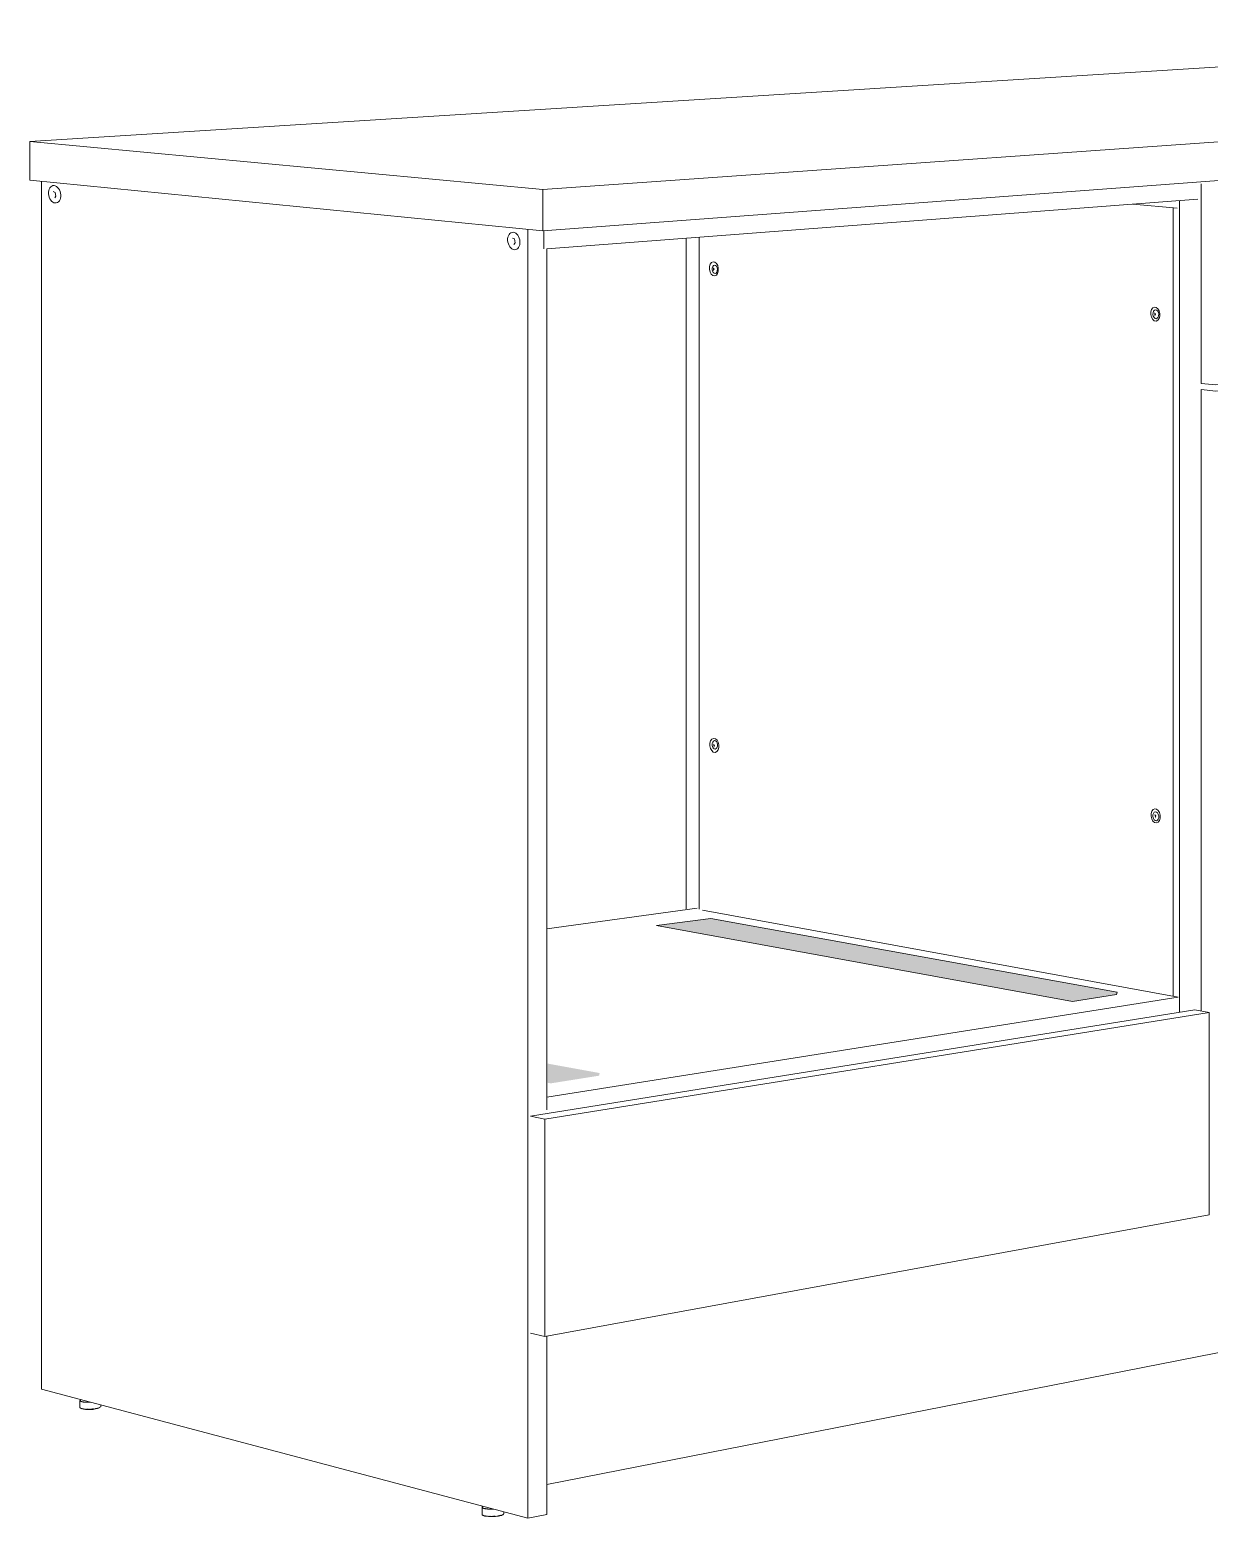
# Model space of a CAD drawing. Header units: metres. Extents: x -260 to 644, y -339 to 261.
# Drawn here: x 487.2 to 567.3, y -201.2 to -100.2 of the extents above; entities that cross this region are included whole.
import ezdxf

# ---------------------------------------------------------------- set-up
doc = ezdxf.new("R2010")
doc.units = ezdxf.units.M
doc.header["$MEASUREMENT"] = 0
doc.layers.add('PDF_Geometry_Num_Penna__1_Num_Penna__1', color=7, linetype='Continuous', lineweight=18, true_color=0xd1d2d4)
doc.layers.add('PDF_Geometry_Num_Penna__7_Num_Penna__7', color=7, linetype='Continuous', lineweight=18)
doc.layers.add('PDF_Solid Fills_Num_Penna__2_Num_Penna__255', color=255, linetype='Continuous', lineweight=18)

msp = doc.modelspace()

# ---------------------------------------------------------------- hatches: boundary and pattern name
at = {"layer": 'PDF_Geometry_Num_Penna__1_Num_Penna__1', "linetype": 'Continuous', "lineweight": 18, "true_color": 0xd1d2d4}
for points in [[(558.02, -166.16), (561.02, -165.69), (561.05, -165.52), (533.45, -160.52), (529.76, -161.01)], [(522.39, -170.38), (522.38, -171.68), (522.59, -171.72), (525.87, -171.2), (525.91, -171.02)]]:
    msp.add_hatch(color=254, dxfattribs=at).paths.add_polyline_path(points)
at = {"layer": 'PDF_Solid Fills_Num_Penna__2_Num_Penna__255', "linetype": 'Continuous', "lineweight": 18}
for points in [[(533.59, -116.3), (533.63, -116.61), (533.72, -116.43)], [(563.57, -119.37), (563.6, -119.68), (563.7, -119.5)], [(533.62, -148.65), (533.66, -148.96), (533.75, -148.77)], [(563.59, -153.42), (563.63, -153.74), (563.72, -153.55)]]:
    msp.add_hatch(color=255, dxfattribs=at).paths.add_polyline_path(points)

# ---------------------------------------------------------------- linework, layer by layer
at = {"layer": 'PDF_Geometry_Num_Penna__7_Num_Penna__7', "color": 7, "linetype": 'Continuous', "lineweight": 18, "flags": 128}
for points in [[(608.14, -100.2), (487.21, -107.78)], [(522.06, -113.85), (522.06, -111.04), (643.97, -102.45)], [(522.06, -113.85), (643.97, -104.77)], [(487.21, -107.78), (522.06, -111.04)], [(487.21, -107.78), (487.21, -110.41)], [(487.21, -110.41), (522.06, -113.85)], [(488, -192.49), (488, -110.49)], [(566.75, -110.65), (566.75, -124.21)], [(488.81, -111.17), (488.94, -111.24), (488.99, -111.49), (488.91, -111.6)], [(522.33, -115.06), (566.53, -111.69)], [(562.13, -112.03), (565.14, -112.3)], [(565.28, -111.84), (565.28, -166.89)], [(564.86, -112.31), (564.86, -165.79)], [(521.04, -113.75), (521.04, -201.24)], [(522.13, -113.83), (522.13, -115.06)], [(519.99, -114.34), (520.12, -114.4), (520.17, -114.66), (520.09, -114.77)], [(522.33, -115.06), (522.33, -173.52)], [(531.79, -159.88), (531.79, -114.34)], [(532.67, -159.9), (532.67, -114.28)], [(607.18, -120.57), (567.76, -124.31), (566.77, -124.2)], [(607.18, -120.98), (567.76, -124.73), (566.77, -124.62)], [(566.75, -124.62), (566.75, -166.79)], [(532.54, -159.82), (522.33, -161.23)], [(565.19, -165.86), (532.89, -159.97)], [(537.31, -160.78), (537.31, -160.75)], [(539.56, -161.16), (539.56, -161.19)], [(566.32, -166.72), (521.22, -173.95)], [(522.33, -172.66), (565.19, -165.86)], [(567.31, -166.9), (566.32, -166.72)], [(567.31, -166.9), (522.19, -174.15)], [(567.31, -180.64), (567.31, -166.9)], [(522.19, -188.9), (522.19, -174.15), (521.22, -173.95)], [(522.33, -198.94), (636.37, -176.57)], [(567.31, -180.64), (522.19, -188.9), (521.22, -188.67)], [(522.33, -188.88), (522.33, -200.98)], [(521.04, -201.24), (488, -192.49)], [(490.62, -193.25), (490.62, -193.71)], [(490.62, -193.27), (490.62, -193.73)], [(490.65, -193.19), (490.65, -193.25)], [(491.15, -193.37), (491.2, -193.37)], [(492.03, -193.67), (492.03, -193.56)], [(517.93, -200.51), (517.93, -201)], [(517.93, -201.01), (517.95, -201.03), (518.01, -201.06), (518.1, -201.09), (518.22, -201.11), (518.36, -201.13), (518.52, -201.13), (518.68, -201.13), (518.84, -201.12), (518.99, -201.1), (519.13, -201.08), (519.24, -201.05), (519.32, -201.02), (519.38, -200.98), (519.39, -200.95)], [(517.96, -200.43), (517.96, -200.49)], [(519.4, -200.94), (519.4, -200.81)], [(519.4, -200.92), (519.4, -200.81)], [(522.33, -200.98), (521.04, -201.24)]]:
    msp.add_lwpolyline(points, dxfattribs=at)
for points in [[(558.02, -166.16), (529.76, -161.01), (533.45, -160.52), (561.05, -165.52), (561.02, -165.69)], [(490.64, -193.23), (490.63, -193.23)], [(490.63, -193.27), (490.63, -193.27)], [(490.64, -193.75), (490.65, -193.75)], [(490.67, -193.31), (490.67, -193.31), (490.68, -193.31)], [(490.67, -193.77), (490.67, -193.77), (490.68, -193.77)], [(490.71, -193.32), (490.71, -193.32), (490.72, -193.32)], [(490.76, -193.34), (490.76, -193.34), (490.77, -193.34)], [(490.81, -193.35), (490.81, -193.35), (490.82, -193.35), (490.82, -193.35), (490.83, -193.35)], [(491.3, -193.84), (491.31, -193.84)], [(491.85, -193.76), (491.86, -193.76), (491.86, -193.76), (491.87, -193.76)], [(491.91, -193.75), (491.91, -193.74), (491.92, -193.74), (491.92, -193.74)], [(491.99, -193.71), (491.99, -193.71), (491.99, -193.71)], [(517.92, -200.49), (517.93, -200.49)], [(517.94, -200.46), (517.93, -200.47)], [(517.94, -200.51), (517.94, -200.51)], [(517.94, -201), (517.94, -201)], [(517.96, -200.44), (517.95, -200.44), (517.95, -200.44)], [(517.95, -200.53), (517.96, -200.53), (517.96, -200.53)], [(517.95, -201.02), (517.96, -201.02), (517.96, -201.02)], [(517.99, -200.55), (517.99, -200.55), (518, -200.55)], [(517.99, -201.04), (517.99, -201.04), (518, -201.04)], [(518.03, -200.57), (518.04, -200.57), (518.04, -200.57)], [(519.24, -201.03), (519.24, -201.03), (519.25, -201.03), (519.25, -201.03)], [(519.29, -201.01), (519.3, -201.01), (519.3, -201.01), (519.31, -201.01)], [(519.33, -200.99), (519.34, -200.99), (519.34, -200.99)], [(519.38, -200.95), (519.39, -200.95)], [(518.39, -201.12), (518.4, -201.12)], [(518.67, -201.12), (518.68, -201.12)]]:
    msp.add_lwpolyline(points, close=True, dxfattribs=at)
for points in [[(492.02, -193.69), (492.01, -193.69), (492.01, -193.69), (492.01, -193.69, -0.203888), (490.65, -193.77), (490.64, -193.76), (490.63, -193.74), (490.63, -193.74), (490.63, -193.74)], [(490.9, -193.83), (490.89, -193.83, -0.188963), (490.87, -193.82)], [(491.59, -193.81, -0.120473), (491.56, -193.82), (491.56, -193.82)], [(518.09, -200.58), (518.09, -200.59), (518.1, -200.59), (518.11, -200.59, 0.001408), (518.15, -200.6), (518.15, -200.6), (518.16, -200.6), (518.16, -200.6), (518.17, -200.6), (518.17, -200.6)], [(518.38, -200.62, 0.005208), (518.33, -200.62, -0.182644), (518.29, -200.61)], [(518.42, -200.62, 0.004963), (518.47, -200.62, 0.143436), (518.51, -200.63, 0.009614), (518.56, -200.63, 0.114374), (518.6, -200.63, 0.009368), (518.66, -200.62, 0.125972), (518.7, -200.62)], [(518.56, -201.11, 0.139791), (518.59, -201.12), (518.59, -201.12)]]:
    msp.add_lwpolyline(points, format="xyb", dxfattribs=at)
msp.add_lwpolyline([(518.04, -201.06), (518.04, -201.07, -0.204304)], format="xyb", close=True, dxfattribs=at)
at = {"layer": 'PDF_Geometry_Num_Penna__7_Num_Penna__7', "color": 7, "linetype": 'Continuous', "lineweight": 18}
for centre, radius, start, end in [((490.71, -193.41), 0.186, 118.8871, 120.6026), ((490.67, -193.04), 0.216, 257.7565, 259.6237), ((490.76, -193.48), 0.289, 111.75, 113.0103), ((490.67, -193.3), 0.011, 216.05, 244.3389), ((490.77, -193.18), 0.158, 243.9465, 246.0198), ((491.82, -184.82), 8.59, 263.8713, 264.1588), ((491.02, -195.8), 2.43, 87.814, 88.9815), ((491.22, -193.75), 0.0846, 257.4121, 283.6202), ((493.89, -259.6), 66.28, 92.2529, 92.298), ((491.39, -193.75), 0.08, 259.6979, 287.5191), ((491.65, -193.74), 0.0636, 262.5118, 293.7484), ((491.66, -193.79), 0.0196, 270.1897, 288.7349), ((517.96, -200.49), 0.0291, 154.7999, 180.7992), ((519.29, -200.83), 0.175, 285.5152, 287.8833), ((518.16, -201.05), 0.0365, 236.5696, 284.7244), ((518.4, -201.04), 0.0748, 252.6644, 282.1304), ((518.49, -201.04), 0.0739, 253.9059, 285.0977), ((518.49, -201.09), 0.0295, 254.7488, 270.3884)]:
    msp.add_arc(centre, radius, start, end, dxfattribs=at)
for centre, major_axis, ratio in [((533.73, -116.46), (-0.018, 0.289), 0.616015), ((563.68, -119.51), (-0.023, 0.304), 0.650868), ((533.73, -148.74), (-0.028, 0.289), 0.610711), ((563.68, -153.59), (-0.036, 0.305), 0.642354)]:
    msp.add_ellipse(centre, major_axis=major_axis, ratio=ratio, dxfattribs=at)
for points in [[(488.5, -111.45), (488.43, -111.13), (488.56, -110.83), (488.78, -110.78)], [(488.78, -110.78), (489, -110.74), (489.24, -110.97), (489.3, -111.29)], [(489.01, -111.95), (488.79, -112), (488.56, -111.77), (488.5, -111.45)], [(489.3, -111.29), (489.37, -111.61), (489.24, -111.91), (489.01, -111.95)], [(519.68, -114.62), (519.61, -114.3), (519.74, -114), (519.96, -113.95)], [(519.96, -113.95), (520.19, -113.91), (520.42, -114.13), (520.48, -114.46)], [(520.2, -115.12), (519.98, -115.17), (519.74, -114.94), (519.68, -114.62)], [(520.48, -114.46), (520.55, -114.78), (520.42, -115.08), (520.2, -115.12)], [(533.36, -116.46), (533.33, -116.2), (533.44, -115.97), (533.61, -115.95)], [(533.36, -116.46), (533.33, -116.2), (533.44, -115.97), (533.61, -115.95)], [(533.61, -115.95), (533.78, -115.94), (533.94, -116.13), (533.97, -116.39)], [(533.61, -115.95), (533.78, -115.94), (533.94, -116.13), (533.97, -116.39)], [(533.72, -116.9), (533.55, -116.92), (533.39, -116.73), (533.36, -116.46)], [(533.72, -116.9), (533.55, -116.92), (533.39, -116.73), (533.36, -116.46)], [(533.97, -116.39), (534, -116.66), (533.89, -116.88), (533.72, -116.9)], [(533.97, -116.39), (534, -116.66), (533.89, -116.88), (533.72, -116.9)], [(563.34, -119.53), (563.31, -119.27), (563.42, -119.04), (563.59, -119.02)], [(563.34, -119.53), (563.31, -119.27), (563.42, -119.04), (563.59, -119.02)], [(563.59, -119.02), (563.76, -119), (563.92, -119.2), (563.95, -119.46)], [(563.59, -119.02), (563.76, -119), (563.92, -119.2), (563.95, -119.46)], [(563.7, -119.97), (563.53, -119.99), (563.37, -119.79), (563.34, -119.53)], [(563.7, -119.97), (563.53, -119.99), (563.37, -119.79), (563.34, -119.53)], [(563.95, -119.46), (563.98, -119.72), (563.87, -119.95), (563.7, -119.97)], [(563.95, -119.46), (563.98, -119.72), (563.87, -119.95), (563.7, -119.97)], [(533.39, -148.81), (533.36, -148.55), (533.48, -148.32), (533.65, -148.3)], [(533.39, -148.81), (533.36, -148.55), (533.48, -148.32), (533.65, -148.3)], [(533.65, -148.3), (533.82, -148.28), (533.98, -148.48), (534.01, -148.74)], [(533.65, -148.3), (533.82, -148.28), (533.98, -148.48), (534.01, -148.74)], [(533.75, -149.25), (533.59, -149.27), (533.42, -149.07), (533.39, -148.81)], [(533.75, -149.25), (533.59, -149.27), (533.42, -149.07), (533.39, -148.81)], [(534.01, -148.74), (534.04, -149), (533.92, -149.23), (533.75, -149.25)], [(534.01, -148.74), (534.04, -149), (533.92, -149.23), (533.75, -149.25)], [(563.36, -153.59), (563.33, -153.32), (563.44, -153.1), (563.61, -153.08)], [(563.36, -153.59), (563.33, -153.32), (563.44, -153.1), (563.61, -153.08)], [(563.61, -153.08), (563.78, -153.06), (563.94, -153.26), (563.97, -153.52)], [(563.61, -153.08), (563.78, -153.06), (563.94, -153.26), (563.97, -153.52)], [(563.97, -153.52), (564, -153.78), (563.89, -154.01), (563.72, -154.03)], [(563.97, -153.52), (564, -153.78), (563.89, -154.01), (563.72, -154.03)], [(563.72, -154.03), (563.55, -154.04), (563.39, -153.85), (563.36, -153.59)], [(563.72, -154.03), (563.55, -154.04), (563.39, -153.85), (563.36, -153.59)], [(490.63, -193.24), (490.64, -193.24), (490.62, -193.25), (490.63, -193.25)], [(490.62, -193.25), (490.62, -193.25), (490.62, -193.26), (490.62, -193.26)], [(490.63, -193.27), (490.63, -193.27), (490.62, -193.27), (490.62, -193.27)], [(490.62, -193.27), (490.62, -193.27), (490.63, -193.27), (490.63, -193.27)], [(490.62, -193.71), (490.62, -193.71), (490.62, -193.72), (490.62, -193.72)], [(490.62, -193.71), (490.62, -193.71), (490.62, -193.72), (490.62, -193.72)], [(490.62, -193.72), (490.62, -193.72), (490.62, -193.72), (490.62, -193.72)], [(490.62, -193.73), (490.63, -193.73), (490.62, -193.74), (490.62, -193.74)], [(490.62, -193.73), (490.62, -193.73), (490.63, -193.74), (490.63, -193.74)], [(490.62, -193.74), (490.63, -193.74), (490.63, -193.74), (490.63, -193.74)], [(490.65, -193.22), (490.65, -193.22), (490.63, -193.23), (490.64, -193.23)], [(490.63, -193.23), (490.63, -193.23), (490.63, -193.23), (490.63, -193.23)], [(490.63, -193.23), (490.63, -193.23), (490.63, -193.24), (490.63, -193.24)], [(490.63, -193.26), (490.63, -193.26), (490.63, -193.27), (490.63, -193.27)], [(490.63, -193.28), (490.64, -193.28), (490.64, -193.29), (490.64, -193.29)], [(490.63, -193.74), (490.63, -193.74), (490.63, -193.74), (490.63, -193.74)], [(490.63, -193.74), (490.64, -193.74), (490.63, -193.74), (490.63, -193.74)], [(490.64, -193.21), (490.65, -193.21), (490.65, -193.22), (490.65, -193.22)], [(490.64, -193.29), (490.65, -193.29), (490.64, -193.29), (490.64, -193.29)], [(490.64, -193.29), (490.64, -193.29), (490.64, -193.29), (490.64, -193.29)], [(490.64, -193.29), (490.64, -193.29), (490.65, -193.29), (490.65, -193.29)], [(490.64, -193.75), (490.64, -193.75), (490.64, -193.76), (490.64, -193.76)], [(490.64, -193.75), (490.64, -193.75), (490.64, -193.75), (490.64, -193.75)], [(490.64, -193.76), (490.64, -193.76), (490.64, -193.76), (490.64, -193.76)], [(490.64, -193.76), (490.65, -193.76), (490.65, -193.76), (490.65, -193.76)], [(490.65, -193.29), (490.66, -193.29), (490.66, -193.3), (490.67, -193.3)], [(490.65, -193.76), (490.65, -193.76), (490.65, -193.76), (490.65, -193.76)], [(490.67, -193.3), (490.67, -193.3), (490.66, -193.3), (490.66, -193.3)], [(490.66, -193.77), (490.66, -193.77), (490.66, -193.77), (490.66, -193.77)], [(490.66, -193.77), (490.67, -193.77), (490.67, -193.78), (490.67, -193.78)], [(490.66, -193.77), (490.67, -193.77), (490.67, -193.77), (490.67, -193.77)], [(490.67, -193.78), (490.67, -193.78), (490.67, -193.78), (490.68, -193.78)], [(490.68, -193.31), (490.69, -193.31), (490.7, -193.32), (490.7, -193.32)], [(490.68, -193.77), (490.68, -193.77), (490.68, -193.78), (490.68, -193.78)], [(490.68, -193.78), (490.69, -193.78), (490.68, -193.78), (490.68, -193.78)], [(490.7, -193.32), (490.71, -193.32), (490.7, -193.32), (490.7, -193.32)], [(490.7, -193.78), (490.7, -193.78), (490.7, -193.79), (490.7, -193.79)], [(490.7, -193.78), (490.71, -193.78), (490.71, -193.79), (490.72, -193.79)], [(490.7, -193.79), (490.71, -193.79), (490.71, -193.79), (490.71, -193.79)], [(490.71, -193.79), (490.71, -193.79), (490.71, -193.79), (490.72, -193.79)], [(490.72, -193.32), (490.73, -193.32), (490.74, -193.33), (490.75, -193.33)], [(490.72, -193.79), (490.73, -193.79), (490.72, -193.79), (490.72, -193.79)], [(490.72, -193.79), (490.73, -193.79), (490.72, -193.79), (490.72, -193.79)], [(490.75, -193.33), (490.75, -193.33), (490.75, -193.34), (490.75, -193.34)], [(490.75, -193.34), (490.75, -193.34), (490.76, -193.34), (490.76, -193.34)], [(490.75, -193.8), (490.75, -193.8), (490.75, -193.8), (490.75, -193.8)], [(490.75, -193.8), (490.75, -193.8), (490.75, -193.81), (490.75, -193.81)], [(490.75, -193.8), (490.76, -193.8), (490.76, -193.8), (490.77, -193.8)], [(490.75, -193.81), (490.76, -193.81), (490.76, -193.81), (490.76, -193.81)], [(490.77, -193.34), (490.78, -193.34), (490.8, -193.35), (490.81, -193.35)], [(490.77, -193.8), (490.78, -193.8), (490.77, -193.81), (490.77, -193.81)], [(490.77, -193.81), (490.78, -193.81), (490.77, -193.81), (490.77, -193.81)], [(490.81, -193.35), (490.81, -193.35), (490.81, -193.35), (490.81, -193.35)], [(490.81, -193.81), (490.81, -193.81), (490.81, -193.81), (490.81, -193.81)], [(490.81, -193.81), (490.81, -193.81), (490.81, -193.82), (490.81, -193.82)], [(490.81, -193.81), (490.82, -193.81), (490.82, -193.81), (490.83, -193.81)], [(490.81, -193.82), (490.81, -193.82), (490.82, -193.82), (490.82, -193.82)], [(490.83, -193.35), (490.85, -193.35), (490.86, -193.36), (490.87, -193.36)], [(490.83, -193.81), (490.84, -193.81), (490.83, -193.82), (490.83, -193.82)], [(490.83, -193.82), (490.84, -193.82), (490.83, -193.82), (490.83, -193.82)], [(490.87, -193.36), (490.88, -193.36), (490.89, -193.36), (490.9, -193.36)], [(490.9, -193.82), (490.91, -193.82), (490.9, -193.83), (490.9, -193.83)], [(490.9, -193.83), (490.91, -193.83), (490.9, -193.83), (490.9, -193.83)], [(490.95, -193.83), (490.95, -193.83), (490.94, -193.83), (490.95, -193.83)], [(490.95, -193.36), (490.96, -193.36), (490.97, -193.37), (490.98, -193.37)], [(490.95, -193.83), (490.95, -193.83), (490.95, -193.84), (490.95, -193.84)], [(490.95, -193.83), (490.96, -193.83), (490.97, -193.83), (490.98, -193.83)], [(490.95, -193.84), (490.95, -193.84), (490.96, -193.84), (490.96, -193.84)], [(490.96, -193.84), (490.96, -193.84), (490.96, -193.84), (490.96, -193.84)], [(490.98, -193.83), (490.98, -193.83), (490.97, -193.84), (490.97, -193.84)], [(490.97, -193.84), (490.97, -193.84), (490.97, -193.84), (490.97, -193.84)], [(490.98, -193.37), (490.99, -193.37), (491.01, -193.37), (491.02, -193.37)], [(490.98, -193.83), (490.98, -193.83), (490.98, -193.83), (490.98, -193.83)], [(491.03, -193.84), (491.03, -193.84), (491.02, -193.83), (491.03, -193.83)], [(491.03, -193.37), (491.04, -193.37), (491.05, -193.37), (491.06, -193.37)], [(491.03, -193.83), (491.04, -193.83), (491.05, -193.83), (491.06, -193.83)], [(491.03, -193.84), (491.04, -193.84), (491.04, -193.84), (491.04, -193.84)], [(491.03, -193.84), (491.04, -193.84), (491.03, -193.84), (491.03, -193.84)], [(491.06, -193.84), (491.06, -193.84), (491.05, -193.84), (491.05, -193.84)], [(491.06, -193.83), (491.06, -193.83), (491.06, -193.84), (491.06, -193.84)], [(491.11, -193.37), (491.12, -193.37), (491.13, -193.37), (491.15, -193.37)], [(491.12, -193.85), (491.12, -193.85), (491.11, -193.84), (491.12, -193.84)], [(491.12, -193.84), (491.12, -193.84), (491.11, -193.84), (491.11, -193.84)], [(491.11, -193.84), (491.11, -193.84), (491.11, -193.84), (491.11, -193.84)], [(491.11, -193.84), (491.12, -193.84), (491.13, -193.84), (491.15, -193.84)], [(491.12, -193.85), (491.12, -193.85), (491.12, -193.85), (491.13, -193.85)], [(491.15, -193.84), (491.15, -193.84), (491.14, -193.84), (491.15, -193.84)], [(491.15, -193.84), (491.15, -193.84), (491.14, -193.85), (491.14, -193.85)], [(491.2, -193.37), (491.21, -193.37), (491.22, -193.37), (491.24, -193.37)], [(491.21, -193.85), (491.21, -193.85), (491.2, -193.84), (491.2, -193.84)], [(491.2, -193.84), (491.21, -193.84), (491.2, -193.84), (491.2, -193.84)], [(491.2, -193.84), (491.2, -193.84), (491.2, -193.84), (491.2, -193.84)], [(491.21, -193.85), (491.21, -193.85), (491.21, -193.85), (491.22, -193.85)], [(491.23, -193.85), (491.23, -193.85), (491.22, -193.85), (491.22, -193.85)], [(491.24, -193.84), (491.24, -193.84), (491.23, -193.84), (491.23, -193.84)], [(491.23, -193.84), (491.24, -193.84), (491.23, -193.85), (491.23, -193.85)], [(491.29, -193.37), (491.3, -193.37), (491.31, -193.37), (491.33, -193.37)], [(491.29, -193.84), (491.3, -193.84), (491.31, -193.83), (491.33, -193.83)], [(491.3, -193.84), (491.3, -193.84), (491.29, -193.84), (491.29, -193.84)], [(491.29, -193.84), (491.3, -193.84), (491.29, -193.84), (491.29, -193.84)], [(491.32, -193.84), (491.32, -193.84), (491.31, -193.84), (491.32, -193.84)], [(491.33, -193.84), (491.33, -193.84), (491.32, -193.84), (491.32, -193.84)], [(491.33, -193.83), (491.33, -193.83), (491.33, -193.84), (491.33, -193.84)], [(491.38, -193.84), (491.38, -193.84), (491.38, -193.83), (491.38, -193.83)], [(491.39, -193.84), (491.39, -193.84), (491.38, -193.84), (491.39, -193.84)], [(491.39, -193.84), (491.39, -193.84), (491.38, -193.84), (491.38, -193.84)], [(491.39, -193.84), (491.39, -193.84), (491.4, -193.84), (491.4, -193.84)], [(491.4, -193.84), (491.4, -193.84), (491.4, -193.84), (491.4, -193.84)], [(491.42, -193.83), (491.42, -193.83), (491.41, -193.84), (491.41, -193.84)], [(491.41, -193.84), (491.41, -193.84), (491.41, -193.84), (491.41, -193.84)], [(491.42, -193.83), (491.42, -193.83), (491.42, -193.83), (491.42, -193.83)], [(491.47, -193.83), (491.48, -193.83), (491.49, -193.82), (491.51, -193.82)], [(491.48, -193.83), (491.48, -193.83), (491.47, -193.83), (491.48, -193.83)], [(491.48, -193.83), (491.48, -193.83), (491.47, -193.83), (491.47, -193.83)], [(491.47, -193.83), (491.47, -193.83), (491.47, -193.83), (491.47, -193.83)], [(491.49, -193.83), (491.49, -193.83), (491.48, -193.83), (491.48, -193.83)], [(491.51, -193.83), (491.51, -193.83), (491.5, -193.83), (491.5, -193.83)], [(491.51, -193.82), (491.51, -193.82), (491.51, -193.83), (491.51, -193.83)], [(491.58, -193.82), (491.58, -193.82), (491.56, -193.82), (491.57, -193.82)], [(491.57, -193.82), (491.57, -193.82), (491.56, -193.82), (491.56, -193.82)], [(491.56, -193.82), (491.57, -193.82), (491.56, -193.82), (491.56, -193.82)], [(491.59, -193.81), (491.6, -193.81), (491.59, -193.82), (491.59, -193.82)], [(491.59, -193.82), (491.6, -193.82), (491.59, -193.82), (491.59, -193.82)], [(491.65, -193.81), (491.65, -193.81), (491.64, -193.81), (491.64, -193.81)], [(491.64, -193.81), (491.64, -193.81), (491.64, -193.81), (491.64, -193.81)], [(491.65, -193.81), (491.65, -193.81), (491.66, -193.81), (491.66, -193.81)], [(491.65, -193.81), (491.65, -193.81), (491.65, -193.81), (491.65, -193.81)], [(491.66, -193.81), (491.67, -193.81), (491.67, -193.81), (491.67, -193.81)], [(491.68, -193.8), (491.68, -193.8), (491.67, -193.81), (491.67, -193.81)], [(491.72, -193.79), (491.73, -193.79), (491.74, -193.79), (491.75, -193.79)], [(491.73, -193.8), (491.73, -193.8), (491.72, -193.8), (491.72, -193.8)], [(491.72, -193.8), (491.73, -193.8), (491.72, -193.8), (491.72, -193.8)], [(491.74, -193.8), (491.75, -193.8), (491.73, -193.8), (491.74, -193.8)], [(491.75, -193.79), (491.75, -193.79), (491.74, -193.8), (491.74, -193.8)], [(491.75, -193.79), (491.75, -193.79), (491.75, -193.79), (491.75, -193.79)], [(491.79, -193.78), (491.8, -193.78), (491.81, -193.77), (491.82, -193.77)], [(491.79, -193.79), (491.8, -193.79), (491.79, -193.78), (491.79, -193.78)], [(491.79, -193.78), (491.79, -193.78), (491.79, -193.78), (491.79, -193.78)], [(491.8, -193.79), (491.8, -193.79), (491.79, -193.79), (491.79, -193.79)], [(491.85, -193.77), (491.86, -193.77), (491.85, -193.76), (491.85, -193.76)], [(491.86, -193.77), (491.86, -193.77), (491.85, -193.77), (491.85, -193.77)], [(491.86, -193.77), (491.86, -193.77), (491.86, -193.77), (491.87, -193.77)], [(491.86, -193.77), (491.86, -193.77), (491.86, -193.77), (491.86, -193.77)], [(491.87, -193.77), (491.88, -193.77), (491.88, -193.76), (491.88, -193.76)], [(491.87, -193.76), (491.88, -193.76), (491.88, -193.76), (491.88, -193.76)], [(491.87, -193.77), (491.87, -193.77), (491.87, -193.77), (491.87, -193.77)], [(491.88, -193.76), (491.88, -193.76), (491.88, -193.76), (491.88, -193.76)], [(491.91, -193.75), (491.92, -193.75), (491.91, -193.75), (491.91, -193.75)], [(491.91, -193.75), (491.91, -193.75), (491.91, -193.75), (491.91, -193.75)], [(491.92, -193.75), (491.93, -193.75), (491.93, -193.74), (491.93, -193.74)], [(491.92, -193.75), (491.92, -193.75), (491.92, -193.75), (491.92, -193.75)], [(491.93, -193.74), (491.93, -193.74), (491.93, -193.74), (491.93, -193.74)], [(491.93, -193.74), (491.93, -193.74), (491.93, -193.74), (491.93, -193.74)], [(491.95, -193.73), (491.96, -193.73), (491.96, -193.72), (491.97, -193.72)], [(491.96, -193.73), (491.96, -193.73), (491.95, -193.73), (491.95, -193.73)], [(491.95, -193.73), (491.96, -193.73), (491.95, -193.73), (491.95, -193.73)], [(491.96, -193.73), (491.96, -193.73), (491.96, -193.73), (491.96, -193.73)], [(491.96, -193.73), (491.96, -193.73), (491.96, -193.73), (491.97, -193.73)], [(491.97, -193.73), (491.97, -193.73), (491.97, -193.72), (491.97, -193.72)], [(491.99, -193.71), (491.99, -193.71), (491.98, -193.71), (491.99, -193.71)], [(491.99, -193.71), (491.99, -193.71), (491.98, -193.71), (491.99, -193.71)], [(491.99, -193.71), (491.99, -193.71), (491.99, -193.71), (492, -193.71)], [(492, -193.71), (492, -193.71), (492, -193.7), (492, -193.7)], [(492, -193.71), (492, -193.71), (492, -193.71), (492, -193.71)], [(492.01, -193.7), (492.01, -193.7), (492.01, -193.69), (492.01, -193.69)], [(492.01, -193.69), (492.02, -193.69), (492.02, -193.69), (492.02, -193.69)], [(492.01, -193.7), (492.01, -193.7), (492.01, -193.69), (492.01, -193.69)], [(492.02, -193.68), (492.02, -193.68), (492.02, -193.67), (492.03, -193.67)], [(492.02, -193.67), (492.02, -193.67), (492.03, -193.67), (492.03, -193.67)], [(492.02, -193.69), (492.02, -193.69), (492.02, -193.68), (492.02, -193.68)], [(492.02, -193.69), (492.02, -193.69), (492.02, -193.68), (492.02, -193.68)], [(492.03, -193.67), (492.03, -193.67), (492.03, -193.67), (492.03, -193.67)], [(517.93, -200.49), (517.93, -200.49), (517.92, -200.49), (517.92, -200.49)], [(517.92, -200.49), (517.93, -200.49), (517.92, -200.49), (517.92, -200.49)], [(517.92, -200.98), (517.93, -200.98), (517.92, -200.98), (517.92, -200.98)], [(517.92, -200.98), (517.93, -200.98), (517.93, -200.99), (517.93, -200.99)], [(517.92, -200.98), (517.93, -200.98), (517.93, -200.98), (517.93, -200.98)], [(517.95, -200.45), (517.95, -200.45), (517.93, -200.46), (517.94, -200.46)], [(517.93, -200.47), (517.93, -200.47), (517.93, -200.47), (517.93, -200.47)], [(517.93, -200.47), (517.93, -200.47), (517.93, -200.47), (517.93, -200.47)], [(517.93, -200.49), (517.94, -200.49), (517.93, -200.51), (517.94, -200.51)], [(517.93, -200.51), (517.94, -200.51), (517.93, -200.51), (517.93, -200.51)], [(517.93, -200.51), (517.93, -200.51), (517.94, -200.51), (517.94, -200.51)], [(517.93, -201), (517.93, -201), (517.93, -201), (517.93, -201)], [(517.93, -201), (517.94, -201), (517.94, -201.01), (517.94, -201.01)], [(517.93, -201), (517.93, -201), (517.94, -201), (517.94, -201)], [(517.95, -200.45), (517.95, -200.45), (517.94, -200.45), (517.94, -200.45)], [(517.94, -200.45), (517.95, -200.45), (517.95, -200.45), (517.95, -200.45)], [(517.94, -200.51), (517.95, -200.51), (517.95, -200.53), (517.96, -200.53)], [(517.94, -201), (517.95, -201), (517.94, -201.01), (517.94, -201.01)], [(517.94, -201.01), (517.94, -201.01), (517.94, -201.01), (517.94, -201.01)], [(517.96, -200.53), (517.96, -200.53), (517.95, -200.53), (517.95, -200.53)], [(517.95, -200.53), (517.95, -200.53), (517.95, -200.53), (517.95, -200.53)], [(517.95, -201.02), (517.95, -201.02), (517.95, -201.02), (517.95, -201.02)], [(517.95, -201.02), (517.96, -201.02), (517.95, -201.03), (517.96, -201.03)], [(517.95, -201.02), (517.95, -201.02), (517.95, -201.02), (517.95, -201.02)], [(517.96, -201.03), (517.96, -201.03), (517.96, -201.03), (517.96, -201.03)], [(517.97, -200.53), (517.97, -200.53), (517.98, -200.55), (517.99, -200.55)], [(517.97, -201.02), (517.97, -201.02), (517.97, -201.03), (517.97, -201.03)], [(517.99, -200.54), (517.99, -200.54), (517.98, -200.55), (517.98, -200.55)], [(517.98, -200.55), (517.99, -200.55), (517.99, -200.55), (517.99, -200.55)], [(517.98, -201.04), (517.99, -201.04), (517.98, -201.04), (517.98, -201.04)], [(517.98, -201.04), (517.99, -201.04), (517.99, -201.05), (517.99, -201.05)], [(517.98, -201.04), (517.99, -201.04), (517.99, -201.04), (517.99, -201.04)], [(517.99, -201.05), (517.99, -201.05), (517.99, -201.05), (518, -201.05)], [(518, -200.55), (518.01, -200.55), (518.02, -200.56), (518.03, -200.56)], [(518, -201.04), (518.01, -201.04), (518, -201.05), (518, -201.05)], [(518, -201.05), (518.01, -201.05), (518, -201.05), (518, -201.05)], [(518.03, -200.56), (518.03, -200.56), (518.03, -200.57), (518.03, -200.57)], [(518.03, -200.57), (518.03, -200.57), (518.03, -200.57), (518.03, -200.57)], [(518.03, -201.05), (518.03, -201.05), (518.03, -201.06), (518.03, -201.06)], [(518.03, -201.06), (518.03, -201.06), (518.03, -201.06), (518.03, -201.06)], [(518.03, -201.06), (518.03, -201.06), (518.03, -201.06), (518.04, -201.06)], [(518.05, -201.06), (518.05, -201.06), (518.04, -201.07), (518.04, -201.07)], [(518.05, -200.57), (518.06, -200.57), (518.07, -200.58), (518.08, -200.58)], [(518.05, -201.06), (518.05, -201.06), (518.05, -201.06), (518.05, -201.06)], [(518.08, -200.58), (518.08, -200.58), (518.08, -200.58), (518.08, -200.58)], [(518.08, -200.58), (518.09, -200.58), (518.09, -200.58), (518.09, -200.58)], [(518.08, -201.07), (518.08, -201.07), (518.08, -201.07), (518.08, -201.07)], [(518.08, -201.07), (518.09, -201.07), (518.08, -201.08), (518.09, -201.08)], [(518.08, -201.07), (518.09, -201.07), (518.1, -201.07), (518.11, -201.07)], [(518.11, -201.07), (518.11, -201.07), (518.1, -201.08), (518.1, -201.08)], [(518.14, -200.59), (518.15, -200.59), (518.15, -200.6), (518.15, -200.6)], [(518.17, -200.6), (518.19, -200.6), (518.2, -200.6), (518.21, -200.6)], [(518.21, -200.6), (518.23, -200.6), (518.24, -200.61), (518.25, -200.61)], [(518.25, -200.61), (518.26, -200.61), (518.28, -200.61), (518.29, -200.61)], [(518.38, -200.62), (518.39, -200.62), (518.4, -200.62), (518.42, -200.62)], [(519.02, -201.08), (519.03, -201.08), (519.05, -201.07), (519.06, -201.07)], [(519.06, -201.07), (519.06, -201.07), (519.05, -201.08), (519.06, -201.08)], [(519.1, -201.07), (519.11, -201.07), (519.12, -201.06), (519.13, -201.06)], [(519.11, -201.07), (519.11, -201.07), (519.1, -201.07), (519.1, -201.07)], [(519.11, -201.07), (519.12, -201.07), (519.11, -201.07), (519.11, -201.07)], [(519.17, -201.05), (519.18, -201.05), (519.19, -201.04), (519.2, -201.04)], [(519.18, -201.06), (519.18, -201.06), (519.17, -201.05), (519.18, -201.05)], [(519.18, -201.05), (519.18, -201.05), (519.17, -201.05), (519.17, -201.05)], [(519.18, -201.06), (519.18, -201.06), (519.19, -201.06), (519.19, -201.06)], [(519.18, -201.06), (519.19, -201.06), (519.18, -201.06), (519.18, -201.06)], [(519.19, -201.05), (519.19, -201.05), (519.19, -201.05), (519.2, -201.05)], [(519.2, -201.05), (519.2, -201.05), (519.2, -201.04), (519.2, -201.04)], [(519.2, -201.05), (519.2, -201.05), (519.2, -201.05), (519.2, -201.05)], [(519.24, -201.04), (519.24, -201.04), (519.24, -201.03), (519.24, -201.03)], [(519.24, -201.03), (519.24, -201.03), (519.24, -201.03), (519.24, -201.03)], [(519.24, -201.04), (519.25, -201.04), (519.25, -201.04), (519.25, -201.04)], [(519.24, -201.04), (519.25, -201.04), (519.24, -201.04), (519.24, -201.04)], [(519.25, -201.04), (519.25, -201.04), (519.25, -201.03), (519.26, -201.03)], [(519.26, -201.03), (519.26, -201.03), (519.26, -201.03), (519.26, -201.03)], [(519.26, -201.03), (519.26, -201.03), (519.26, -201.03), (519.26, -201.03)], [(519.29, -201.02), (519.3, -201.02), (519.29, -201.01), (519.29, -201.01)], [(519.3, -201.02), (519.3, -201.02), (519.29, -201.02), (519.29, -201.02)], [(519.3, -201.02), (519.3, -201.02), (519.3, -201.01), (519.31, -201.01)], [(519.3, -201.02), (519.3, -201.02), (519.3, -201.02), (519.3, -201.02)], [(519.31, -201.01), (519.31, -201.01), (519.31, -201.01), (519.31, -201.01)], [(519.31, -201.01), (519.31, -201.01), (519.31, -201.01), (519.31, -201.01)], [(519.34, -201), (519.34, -201), (519.33, -200.99), (519.33, -200.99)], [(519.33, -200.99), (519.34, -200.99), (519.33, -200.99), (519.33, -200.99)], [(519.34, -201), (519.35, -201), (519.35, -200.99), (519.35, -200.99)], [(519.35, -200.99), (519.35, -200.99), (519.35, -200.99), (519.35, -200.99)], [(519.35, -200.99), (519.35, -200.99), (519.35, -200.99), (519.35, -200.99)], [(519.35, -200.99), (519.35, -200.99), (519.35, -200.99), (519.35, -200.99)], [(519.36, -200.97), (519.37, -200.97), (519.37, -200.96), (519.38, -200.96)], [(519.37, -200.98), (519.37, -200.98), (519.36, -200.97), (519.36, -200.97)], [(519.37, -200.98), (519.37, -200.98), (519.37, -200.97), (519.37, -200.97)], [(519.37, -200.97), (519.38, -200.97), (519.38, -200.97), (519.38, -200.97)], [(519.38, -200.96), (519.39, -200.96), (519.39, -200.95), (519.39, -200.95)], [(519.38, -200.96), (519.39, -200.96), (519.38, -200.95), (519.38, -200.95)], [(519.38, -200.95), (519.39, -200.95), (519.38, -200.95), (519.38, -200.95)], [(519.38, -200.97), (519.38, -200.97), (519.38, -200.96), (519.38, -200.96)], [(519.39, -200.95), (519.4, -200.95), (519.39, -200.94), (519.4, -200.94)], [(519.39, -200.95), (519.39, -200.95), (519.4, -200.94), (519.4, -200.94)], [(519.39, -200.95), (519.39, -200.95), (519.39, -200.95), (519.39, -200.95)], [(519.4, -200.93), (519.4, -200.93), (519.4, -200.92), (519.4, -200.92)], [(519.4, -200.93), (519.4, -200.93), (519.4, -200.92), (519.4, -200.92)], [(518.09, -201.08), (518.09, -201.08), (518.09, -201.08), (518.1, -201.08)], [(518.09, -201.08), (518.09, -201.08), (518.09, -201.08), (518.09, -201.08)], [(518.1, -201.08), (518.11, -201.08), (518.1, -201.08), (518.1, -201.08)], [(518.14, -201.08), (518.15, -201.08), (518.14, -201.09), (518.14, -201.09)], [(518.14, -201.09), (518.15, -201.09), (518.15, -201.09), (518.15, -201.09)], [(518.15, -201.09), (518.15, -201.09), (518.15, -201.09), (518.16, -201.09)], [(518.17, -201.09), (518.18, -201.09), (518.17, -201.09), (518.17, -201.09)], [(518.17, -201.09), (518.17, -201.09), (518.17, -201.09), (518.17, -201.09)], [(518.21, -201.09), (518.23, -201.09), (518.24, -201.1), (518.25, -201.1)], [(518.25, -201.1), (518.25, -201.1), (518.24, -201.1), (518.25, -201.1)], [(518.25, -201.1), (518.25, -201.1), (518.24, -201.11), (518.24, -201.11)], [(518.29, -201.11), (518.3, -201.11), (518.29, -201.1), (518.29, -201.1)], [(518.29, -201.1), (518.31, -201.1), (518.32, -201.11), (518.33, -201.11)], [(518.3, -201.11), (518.3, -201.11), (518.29, -201.11), (518.29, -201.11)], [(518.3, -201.11), (518.3, -201.11), (518.3, -201.11), (518.3, -201.11)], [(518.3, -201.11), (518.31, -201.11), (518.31, -201.11), (518.31, -201.11)], [(518.33, -201.11), (518.33, -201.11), (518.32, -201.11), (518.32, -201.11)], [(518.32, -201.11), (518.32, -201.11), (518.32, -201.11), (518.32, -201.11)], [(518.33, -201.11), (518.33, -201.11), (518.33, -201.11), (518.33, -201.11)], [(518.38, -201.12), (518.39, -201.12), (518.38, -201.11), (518.38, -201.11)], [(518.39, -201.12), (518.39, -201.12), (518.38, -201.12), (518.38, -201.12)], [(518.39, -201.12), (518.39, -201.12), (518.39, -201.12), (518.39, -201.12)], [(518.41, -201.12), (518.41, -201.12), (518.4, -201.12), (518.4, -201.12)], [(518.42, -201.11), (518.42, -201.11), (518.41, -201.12), (518.41, -201.12)], [(518.41, -201.12), (518.42, -201.12), (518.41, -201.12), (518.41, -201.12)], [(518.47, -201.12), (518.47, -201.12), (518.47, -201.11), (518.47, -201.11)], [(518.48, -201.12), (518.48, -201.12), (518.47, -201.12), (518.47, -201.12)], [(518.47, -201.12), (518.48, -201.12), (518.47, -201.12), (518.47, -201.12)], [(518.5, -201.12), (518.5, -201.12), (518.49, -201.12), (518.5, -201.12)], [(518.51, -201.12), (518.51, -201.12), (518.5, -201.12), (518.5, -201.12)], [(518.51, -201.11), (518.51, -201.11), (518.51, -201.12), (518.51, -201.12)], [(518.56, -201.12), (518.57, -201.12), (518.56, -201.11), (518.56, -201.11)], [(518.57, -201.12), (518.57, -201.12), (518.56, -201.12), (518.56, -201.12)], [(518.57, -201.12), (518.58, -201.12), (518.58, -201.12), (518.58, -201.12)], [(518.57, -201.12), (518.58, -201.12), (518.57, -201.12), (518.57, -201.12)], [(518.58, -201.12), (518.58, -201.12), (518.58, -201.12), (518.59, -201.12)], [(518.6, -201.12), (518.61, -201.12), (518.59, -201.12), (518.59, -201.12)], [(518.6, -201.11), (518.61, -201.11), (518.6, -201.12), (518.6, -201.12)], [(518.66, -201.12), (518.66, -201.12), (518.66, -201.11), (518.66, -201.11)], [(518.66, -201.11), (518.67, -201.11), (518.68, -201.11), (518.7, -201.11)], [(518.67, -201.12), (518.67, -201.12), (518.66, -201.12), (518.66, -201.12)], [(518.66, -201.12), (518.66, -201.12), (518.66, -201.12), (518.66, -201.12)], [(518.7, -201.12), (518.7, -201.12), (518.69, -201.12), (518.69, -201.12)], [(518.7, -201.11), (518.7, -201.11), (518.7, -201.12), (518.7, -201.12)], [(518.76, -201.12), (518.76, -201.12), (518.75, -201.11), (518.75, -201.11)], [(518.75, -201.11), (518.76, -201.11), (518.75, -201.11), (518.75, -201.11)], [(518.75, -201.11), (518.77, -201.11), (518.78, -201.11), (518.79, -201.11)], [(518.76, -201.12), (518.77, -201.12), (518.76, -201.12), (518.76, -201.12)], [(518.77, -201.12), (518.77, -201.12), (518.78, -201.12), (518.78, -201.12)], [(518.79, -201.11), (518.8, -201.11), (518.78, -201.11), (518.79, -201.11)], [(518.78, -201.12), (518.78, -201.12), (518.78, -201.12), (518.78, -201.12)], [(518.79, -201.11), (518.8, -201.11), (518.79, -201.11), (518.79, -201.11)], [(518.85, -201.11), (518.86, -201.11), (518.85, -201.1), (518.85, -201.1)], [(518.85, -201.1), (518.85, -201.1), (518.85, -201.1), (518.85, -201.1)], [(518.85, -201.1), (518.86, -201.1), (518.87, -201.1), (518.89, -201.1)], [(518.87, -201.11), (518.87, -201.11), (518.85, -201.11), (518.86, -201.11)], [(518.86, -201.11), (518.86, -201.11), (518.85, -201.11), (518.85, -201.11)], [(518.89, -201.1), (518.89, -201.1), (518.88, -201.1), (518.88, -201.1)], [(518.88, -201.1), (518.89, -201.1), (518.88, -201.11), (518.88, -201.11)], [(518.94, -201.1), (518.95, -201.1), (518.94, -201.09), (518.94, -201.09)], [(518.94, -201.09), (518.94, -201.09), (518.94, -201.09), (518.94, -201.09)], [(518.94, -201.09), (518.95, -201.09), (518.96, -201.09), (518.97, -201.09)], [(518.95, -201.1), (518.95, -201.1), (518.94, -201.1), (518.94, -201.1)], [(518.95, -201.1), (518.96, -201.1), (518.96, -201.1), (518.96, -201.1)], [(518.96, -201.1), (518.96, -201.1), (518.97, -201.1), (518.97, -201.1)], [(518.97, -201.09), (518.98, -201.09), (518.97, -201.09), (518.97, -201.09)], [(518.97, -201.09), (518.98, -201.09), (518.97, -201.1), (518.97, -201.1)], [(519.03, -201.09), (519.03, -201.09), (519.02, -201.08), (519.02, -201.08)], [(519.02, -201.08), (519.03, -201.08), (519.02, -201.08), (519.02, -201.08)], [(519.03, -201.09), (519.04, -201.09), (519.04, -201.09), (519.04, -201.09)], [(519.03, -201.09), (519.04, -201.09), (519.03, -201.09), (519.03, -201.09)], [(519.04, -201.09), (519.04, -201.09), (519.04, -201.09), (519.05, -201.09)], [(519.05, -201.09), (519.05, -201.09), (519.05, -201.08), (519.05, -201.08)]]:
    msp.add_open_spline(points, degree=3, dxfattribs=at)

doc.saveas('drawing.dxf')
